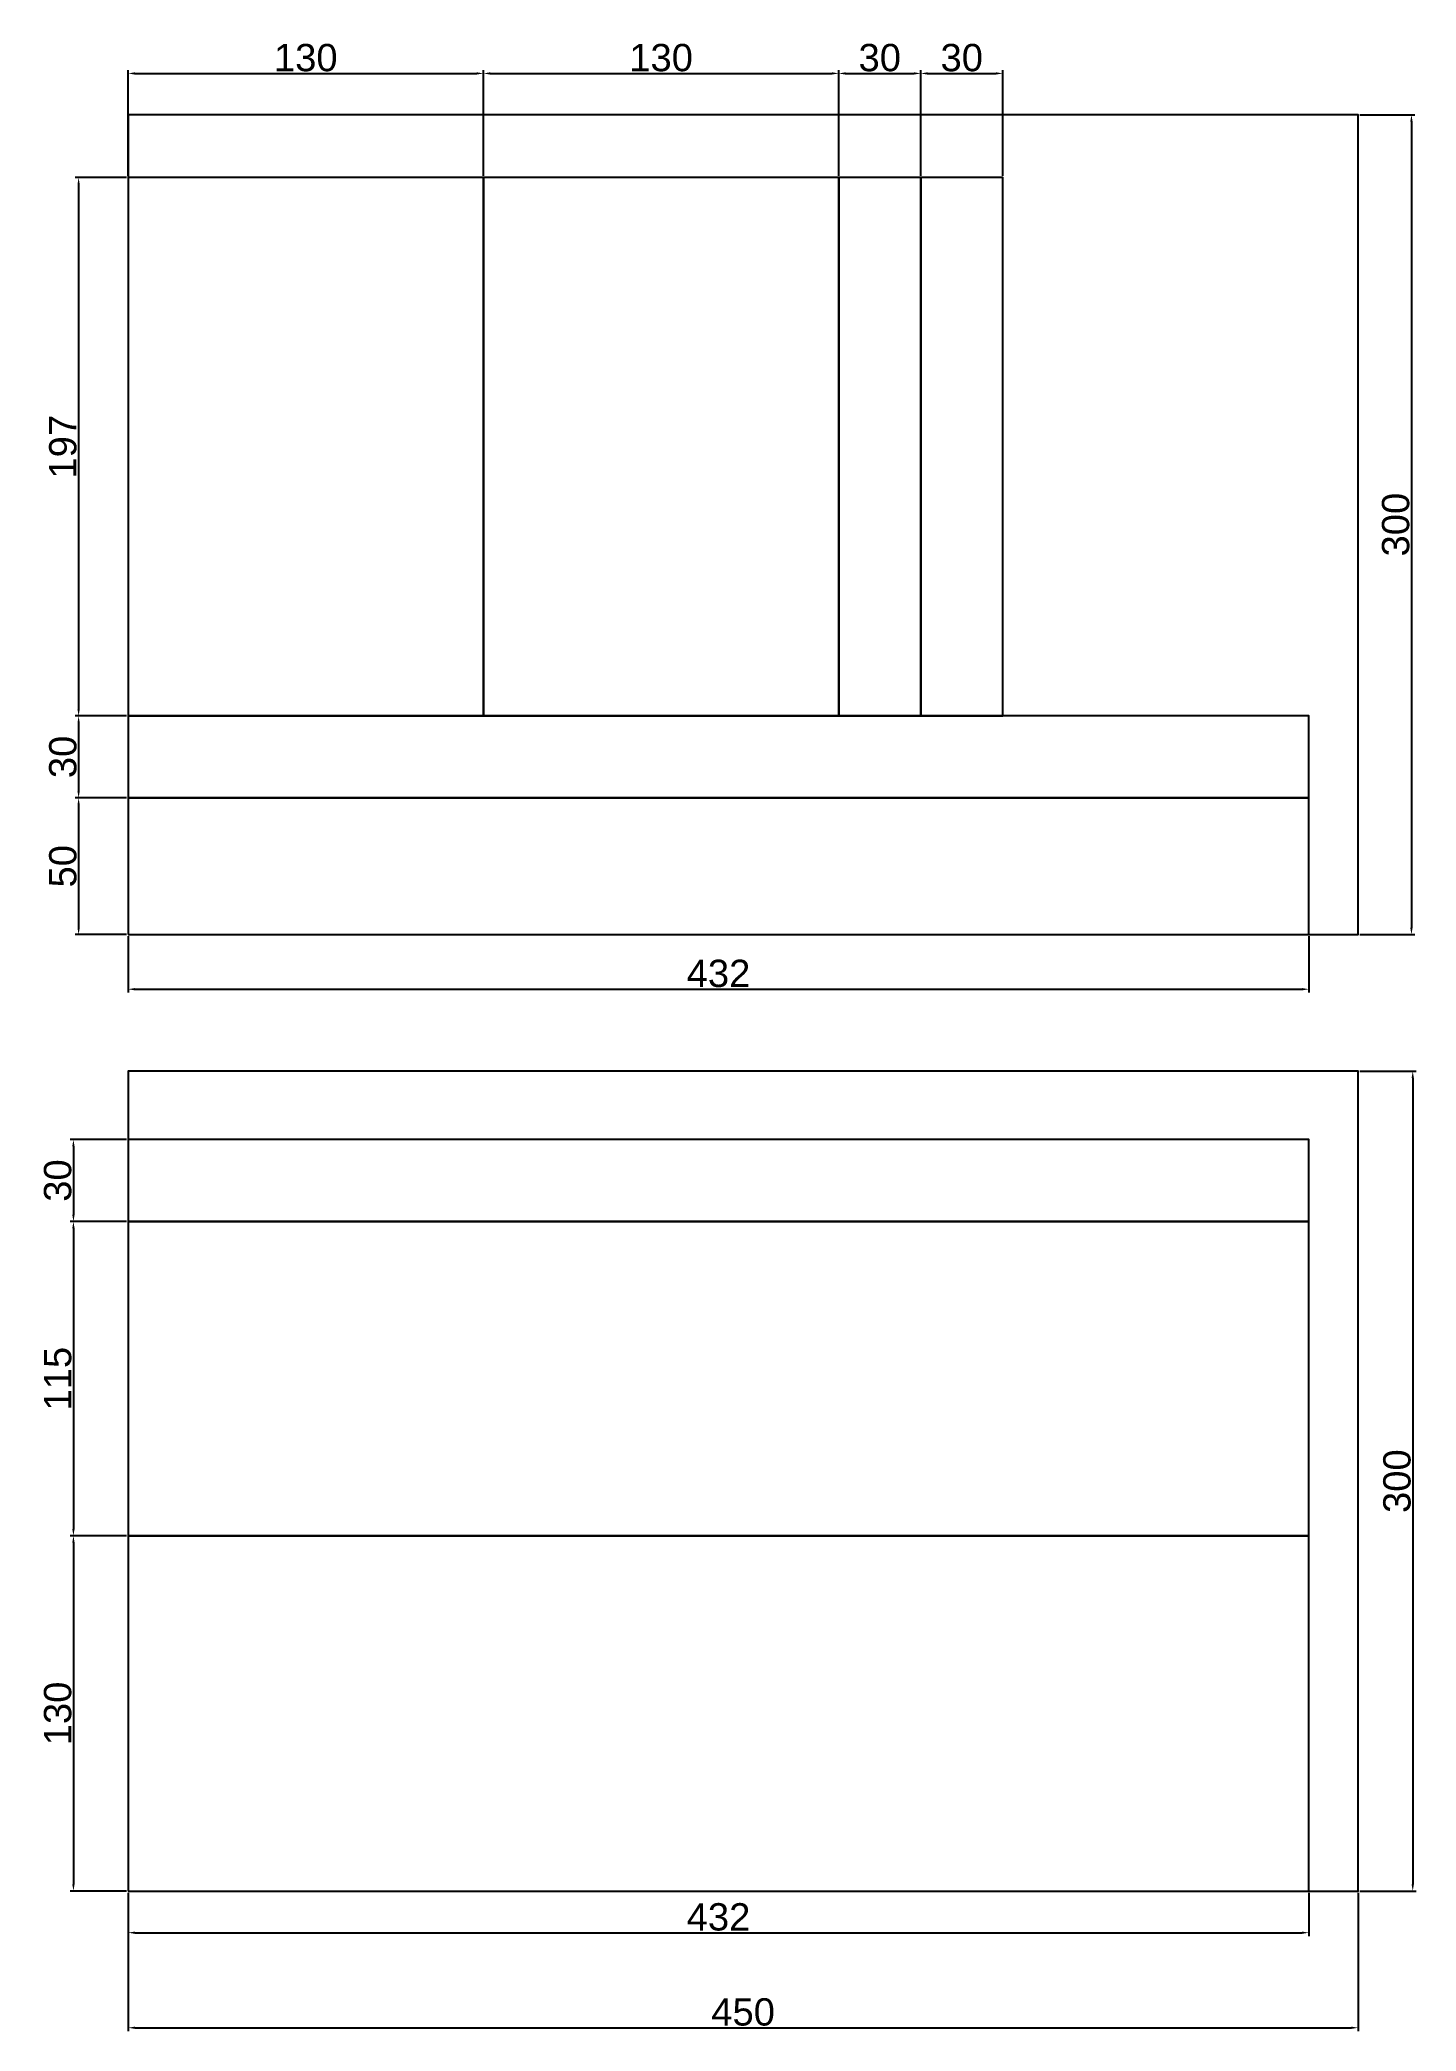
# Model space of a CAD drawing. Header units: millimetres. Extents: x -32 to 471, y -51 to 677.
import ezdxf

# ---------------------------------------------------------------- set-up
doc = ezdxf.new("R2010")
doc.units = ezdxf.units.MM
for name, color, linetype in [('Ano', 1, 'Continuous'), ('Cut', 4, 'Continuous'), ('Edge', 7, 'Continuous')]:
    doc.layers.add(name, color=color, linetype=linetype)
doc.styles.get("Standard").update_dxf_attribs({"font": 'arial.ttf'})
doc.dimstyles.new('ISO-25', dxfattribs={"dimtxt": 10, "dimasz": 2.5, "dimexe": 1.25, "dimexo": 0.625, "dimtad": 1, "dimtxsty": 'Standard', "dimcen": 2.5, "dimadec": 0, "dimazin": 0, "dimtfac": 1, "dimtmove": 0, "dimatfit": 3, "dimfxl": 1, "dimarcsym": 0})

# ---------------------------------------------------------------- blocks, each defined once
blk = doc.blocks.new('*D1')
at = {"layer": 'Ano', "color": 0, "lineweight": -2, "transparency": 16777216}
for p, q in [((-0.63, 627), (-19.36, 627)), ((-18.11, 624.5), (-18.11, 432.5)), ((-0.63, 430), (-19.36, 430))]:
    blk.add_line(p, q, dxfattribs=at)
at = {"layer": 'Ano', "color": 0, "transparency": 16777216}
for points in [[(-18.52, 624.5), (-17.69, 624.5), (-18.11, 627)], [(-18.52, 432.5), (-17.69, 432.5), (-18.11, 430)]]:
    blk.add_solid(points, dxfattribs=at)
at = {"layer": 'Defpoints', "color": 0, "transparency": 16777216}
for p in [(0, 627), (-18.11, 430), (0, 430)]:
    blk.add_point(p, dxfattribs=at)
at = {"layer": 'Ano', "color": 0, "transparency": 16777216, "insert": (-23.84, 528.5), "char_height": 10, "attachment_point": 5, "rotation": 90}
blk.add_mtext('197', dxfattribs=at)
blk = doc.blocks.new('*D2')
at = {"layer": 'Ano', "color": 0, "lineweight": -2, "transparency": 16777216}
for p, q in [((-0.63, 430), (-19.36, 430)), ((-18.11, 427.5), (-18.11, 402.5)), ((-0.63, 400), (-19.36, 400))]:
    blk.add_line(p, q, dxfattribs=at)
at = {"layer": 'Ano', "color": 0, "transparency": 16777216}
for points in [[(-18.52, 427.5), (-17.69, 427.5), (-18.11, 430)], [(-18.52, 402.5), (-17.69, 402.5), (-18.11, 400)]]:
    blk.add_solid(points, dxfattribs=at)
at = {"layer": 'Defpoints', "color": 0, "transparency": 16777216}
for p in [(0, 430), (-18.11, 400), (0, 400)]:
    blk.add_point(p, dxfattribs=at)
at = {"layer": 'Ano', "color": 0, "transparency": 16777216, "insert": (-23.84, 415), "char_height": 10, "attachment_point": 5, "rotation": 90}
blk.add_mtext('30', dxfattribs=at)
blk = doc.blocks.new('*D3')
at = {"layer": 'Ano', "color": 0, "lineweight": -2, "transparency": 16777216}
for p, q in [((-0.63, 400), (-19.36, 400)), ((-18.11, 397.5), (-18.11, 352.5)), ((-0.63, 350), (-19.36, 350))]:
    blk.add_line(p, q, dxfattribs=at)
at = {"layer": 'Ano', "color": 0, "transparency": 16777216}
for points in [[(-18.52, 397.5), (-17.69, 397.5), (-18.11, 400)], [(-18.52, 352.5), (-17.69, 352.5), (-18.11, 350)]]:
    blk.add_solid(points, dxfattribs=at)
at = {"layer": 'Defpoints', "color": 0, "transparency": 16777216}
for p in [(0, 400), (-18.11, 350), (0, 350)]:
    blk.add_point(p, dxfattribs=at)
at = {"layer": 'Ano', "color": 0, "transparency": 16777216, "insert": (-23.84, 375), "char_height": 10, "attachment_point": 5, "rotation": 90}
blk.add_mtext('50', dxfattribs=at)
blk = doc.blocks.new('*D4')
at = {"layer": 'Ano', "color": 0, "lineweight": -2, "transparency": 16777216}
for p, q in [((0, 349.38), (0, 328.75)), ((432, 349.38), (432, 328.75)), ((2.5, 330), (429.5, 330))]:
    blk.add_line(p, q, dxfattribs=at)
at = {"layer": 'Ano', "color": 0, "transparency": 16777216}
for points in [[(2.5, 330.42), (2.5, 329.58), (0, 330)], [(429.5, 330.42), (429.5, 329.58), (432, 330)]]:
    blk.add_solid(points, dxfattribs=at)
at = {"layer": 'Defpoints', "color": 0, "transparency": 16777216}
for p in [(0, 350), (432, 350), (432, 330)]:
    blk.add_point(p, dxfattribs=at)
at = {"layer": 'Ano', "color": 0, "transparency": 16777216, "insert": (216, 335.73), "char_height": 10, "attachment_point": 5}
blk.add_mtext('432', dxfattribs=at)
blk = doc.blocks.new('*D5')
at = {"layer": 'Ano', "color": 0, "lineweight": -2, "transparency": 16777216}
for p, q in [((0, 627.62), (0, 666.34)), ((2.5, 665.09), (127.5, 665.09)), ((130, 627.62), (130, 666.34))]:
    blk.add_line(p, q, dxfattribs=at)
at = {"layer": 'Ano', "color": 0, "transparency": 16777216}
for points in [[(2.5, 665.51), (2.5, 664.67), (0, 665.09)], [(127.5, 665.51), (127.5, 664.67), (130, 665.09)]]:
    blk.add_solid(points, dxfattribs=at)
at = {"layer": 'Defpoints', "color": 0, "transparency": 16777216}
for p in [(130, 665.09), (0, 627), (130, 627)]:
    blk.add_point(p, dxfattribs=at)
at = {"layer": 'Ano', "color": 0, "transparency": 16777216, "insert": (65, 670.82), "char_height": 10, "attachment_point": 5}
blk.add_mtext('130', dxfattribs=at)
blk = doc.blocks.new('*D6')
at = {"layer": 'Ano', "color": 0, "lineweight": -2, "transparency": 16777216}
for p, q in [((130, 627.62), (130, 666.34)), ((132.5, 665.09), (257.5, 665.09)), ((260, 627.62), (260, 666.34))]:
    blk.add_line(p, q, dxfattribs=at)
at = {"layer": 'Ano', "color": 0, "transparency": 16777216}
for points in [[(132.5, 665.51), (132.5, 664.67), (130, 665.09)], [(257.5, 665.51), (257.5, 664.67), (260, 665.09)]]:
    blk.add_solid(points, dxfattribs=at)
at = {"layer": 'Defpoints', "color": 0, "transparency": 16777216}
for p in [(260, 665.09), (130, 627), (260, 627)]:
    blk.add_point(p, dxfattribs=at)
at = {"layer": 'Ano', "color": 0, "transparency": 16777216, "insert": (195, 670.82), "char_height": 10, "attachment_point": 5}
blk.add_mtext('130', dxfattribs=at)
blk = doc.blocks.new('*D7')
at = {"layer": 'Ano', "color": 0, "lineweight": -2, "transparency": 16777216}
for p, q in [((260, 627.62), (260, 666.34)), ((262.5, 665.09), (287.5, 665.09)), ((290, 627.62), (290, 666.34))]:
    blk.add_line(p, q, dxfattribs=at)
at = {"layer": 'Ano', "color": 0, "transparency": 16777216}
for points in [[(262.5, 665.51), (262.5, 664.67), (260, 665.09)], [(287.5, 665.51), (287.5, 664.67), (290, 665.09)]]:
    blk.add_solid(points, dxfattribs=at)
at = {"layer": 'Defpoints', "color": 0, "transparency": 16777216}
for p in [(290, 665.09), (260, 627), (290, 627)]:
    blk.add_point(p, dxfattribs=at)
at = {"layer": 'Ano', "color": 0, "transparency": 16777216, "insert": (275, 670.82), "char_height": 10, "attachment_point": 5}
blk.add_mtext('30', dxfattribs=at)
blk = doc.blocks.new('*D8')
at = {"layer": 'Ano', "color": 0, "lineweight": -2, "transparency": 16777216}
for p, q in [((290, 627.62), (290, 666.34)), ((292.5, 665.09), (317.5, 665.09)), ((320, 627.62), (320, 666.34))]:
    blk.add_line(p, q, dxfattribs=at)
at = {"layer": 'Ano', "color": 0, "transparency": 16777216}
for points in [[(292.5, 665.51), (292.5, 664.67), (290, 665.09)], [(317.5, 665.51), (317.5, 664.67), (320, 665.09)]]:
    blk.add_solid(points, dxfattribs=at)
at = {"layer": 'Defpoints', "color": 0, "transparency": 16777216}
for p in [(320, 665.09), (290, 627), (320, 627)]:
    blk.add_point(p, dxfattribs=at)
at = {"layer": 'Ano', "color": 0, "transparency": 16777216, "insert": (305, 670.82), "char_height": 10, "attachment_point": 5}
blk.add_mtext('30', dxfattribs=at)
blk = doc.blocks.new('*D9')
at = {"layer": 'Ano', "color": 0, "lineweight": -2, "transparency": 16777216}
for p, q in [((0, -0.62), (0, -16.47)), ((432, -0.62), (432, -16.47)), ((2.5, -15.22), (429.5, -15.22))]:
    blk.add_line(p, q, dxfattribs=at)
at = {"layer": 'Ano', "color": 0, "transparency": 16777216}
for points in [[(2.5, -14.8), (2.5, -15.64), (0, -15.22)], [(429.5, -14.8), (429.5, -15.64), (432, -15.22)]]:
    blk.add_solid(points, dxfattribs=at)
at = {"layer": 'Defpoints', "color": 0, "transparency": 16777216}
for p in [(0, 0), (432, 0), (432, -15.22)]:
    blk.add_point(p, dxfattribs=at)
at = {"layer": 'Ano', "color": 0, "transparency": 16777216, "insert": (216, -9.49), "char_height": 10, "attachment_point": 5}
blk.add_mtext('432', dxfattribs=at)
blk = doc.blocks.new('*D10')
at = {"layer": 'Ano', "color": 0, "lineweight": -2, "transparency": 16777216}
for p, q in [((-0.62, 275), (-21.25, 275)), ((-20, 272.5), (-20, 247.5)), ((-0.62, 245), (-21.25, 245))]:
    blk.add_line(p, q, dxfattribs=at)
at = {"layer": 'Ano', "color": 0, "transparency": 16777216}
for points in [[(-20.42, 272.5), (-19.58, 272.5), (-20, 275)], [(-20.42, 247.5), (-19.58, 247.5), (-20, 245)]]:
    blk.add_solid(points, dxfattribs=at)
at = {"layer": 'Defpoints', "color": 0, "transparency": 16777216}
for p in [(0, 275), (-20, 245), (0, 245)]:
    blk.add_point(p, dxfattribs=at)
at = {"layer": 'Ano', "color": 0, "transparency": 16777216, "insert": (-25.73, 260), "char_height": 10, "attachment_point": 5, "rotation": 90}
blk.add_mtext('30', dxfattribs=at)
blk = doc.blocks.new('*D11')
at = {"layer": 'Ano', "color": 0, "lineweight": -2, "transparency": 16777216}
for p, q in [((-0.62, 245), (-21.25, 245)), ((-20, 242.5), (-20, 132.5)), ((-0.62, 130), (-21.25, 130))]:
    blk.add_line(p, q, dxfattribs=at)
at = {"layer": 'Ano', "color": 0, "transparency": 16777216}
for points in [[(-20.42, 242.5), (-19.58, 242.5), (-20, 245)], [(-20.42, 132.5), (-19.58, 132.5), (-20, 130)]]:
    blk.add_solid(points, dxfattribs=at)
at = {"layer": 'Defpoints', "color": 0, "transparency": 16777216}
for p in [(0, 245), (-20, 130), (0, 130)]:
    blk.add_point(p, dxfattribs=at)
at = {"layer": 'Ano', "color": 0, "transparency": 16777216, "insert": (-25.73, 187.5), "char_height": 10, "attachment_point": 5, "rotation": 90}
blk.add_mtext('115', dxfattribs=at)
blk = doc.blocks.new('*D12')
at = {"layer": 'Ano', "color": 0, "lineweight": -2, "transparency": 16777216}
for p, q in [((-0.63, 130), (-21.25, 130)), ((-20, 127.5), (-20, 2.5)), ((-0.63, 0), (-21.25, 0))]:
    blk.add_line(p, q, dxfattribs=at)
at = {"layer": 'Ano', "color": 0, "transparency": 16777216}
for points in [[(-20.42, 127.5), (-19.58, 127.5), (-20, 130)], [(-20.42, 2.5), (-19.58, 2.5), (-20, 0)]]:
    blk.add_solid(points, dxfattribs=at)
at = {"layer": 'Defpoints', "color": 0, "transparency": 16777216}
for p in [(0, 130), (-20, 0), (0, 0)]:
    blk.add_point(p, dxfattribs=at)
at = {"layer": 'Ano', "color": 0, "transparency": 16777216, "insert": (-25.73, 65), "char_height": 10, "attachment_point": 5, "rotation": 90}
blk.add_mtext('130', dxfattribs=at)
blk = doc.blocks.new('*D13')
at = {"layer": 'Ano', "color": 0, "lineweight": -2, "transparency": 16777216}
for p, q in [((450.62, 650), (470.77, 650)), ((469.52, 647.5), (469.52, 352.5)), ((450.62, 350), (470.77, 350))]:
    blk.add_line(p, q, dxfattribs=at)
at = {"layer": 'Ano', "color": 0, "transparency": 16777216}
for points in [[(469.11, 647.5), (469.94, 647.5), (469.52, 650)], [(469.11, 352.5), (469.94, 352.5), (469.52, 350)]]:
    blk.add_solid(points, dxfattribs=at)
at = {"layer": 'Defpoints', "color": 0, "transparency": 16777216}
for p in [(450, 650), (450, 350), (469.52, 350)]:
    blk.add_point(p, dxfattribs=at)
at = {"layer": 'Ano', "color": 0, "transparency": 16777216, "insert": (463.79, 500), "char_height": 10, "attachment_point": 5, "rotation": 90}
blk.add_mtext('300', dxfattribs=at)
blk = doc.blocks.new('*D14')
at = {"layer": 'Ano', "color": 0, "lineweight": -2, "transparency": 16777216}
for p, q in [((450.62, 300), (471.25, 300)), ((470, 297.5), (470, 2.5)), ((450.62, 0), (471.25, 0))]:
    blk.add_line(p, q, dxfattribs=at)
at = {"layer": 'Ano', "color": 0, "transparency": 16777216}
for points in [[(469.58, 297.5), (470.42, 297.5), (470, 300)], [(469.58, 2.5), (470.42, 2.5), (470, 0)]]:
    blk.add_solid(points, dxfattribs=at)
at = {"layer": 'Defpoints', "color": 0, "transparency": 16777216}
for p in [(450, 300), (450, 0), (470, 0)]:
    blk.add_point(p, dxfattribs=at)
at = {"layer": 'Ano', "color": 0, "transparency": 16777216, "insert": (464.27, 150), "char_height": 10, "attachment_point": 5, "rotation": 90}
blk.add_mtext('300', dxfattribs=at)
blk = doc.blocks.new('*D15')
at = {"layer": 'Ano', "color": 0, "lineweight": -2, "transparency": 16777216}
for p, q in [((0, -0.62), (0, -51.25)), ((450, -0.62), (450, -51.25)), ((2.5, -50), (447.5, -50))]:
    blk.add_line(p, q, dxfattribs=at)
at = {"layer": 'Ano', "color": 0, "transparency": 16777216}
for points in [[(2.5, -49.58), (2.5, -50.42), (0, -50)], [(447.5, -49.58), (447.5, -50.42), (450, -50)]]:
    blk.add_solid(points, dxfattribs=at)
at = {"layer": 'Defpoints', "color": 0, "transparency": 16777216}
for p in [(0, 0), (450, 0), (450, -50)]:
    blk.add_point(p, dxfattribs=at)
at = {"layer": 'Ano', "color": 0, "transparency": 16777216, "insert": (225, -44.27), "char_height": 10, "attachment_point": 5}
blk.add_mtext('450', dxfattribs=at)

msp = doc.modelspace()

# ---------------------------------------------------------------- linework, layer by layer
at = {"layer": 'Cut'}
for points in [[(0, 430), (130, 430), (130, 627), (0, 627)], [(130, 430), (260, 430), (260, 627), (130, 627)], [(260, 430), (290, 430), (290, 627), (260, 627)], [(290, 430), (320, 430), (320, 627), (290, 627)], [(0, 400), (432, 400), (432, 430), (0, 430)], [(0, 350), (432, 350), (432, 400), (0, 400)], [(0, 245), (432, 245), (432, 275), (0, 275)], [(0, 130), (432, 130), (432, 245), (0, 245)], [(0, 0), (432, 0), (432, 130), (0, 130)]]:
    msp.add_lwpolyline(points, close=True, dxfattribs=at)
at = {"layer": 'Edge'}
for points in [[(0, 350), (450, 350), (450, 650), (0, 650)], [(0, 0), (450, 0), (450, 300), (0, 300)]]:
    msp.add_lwpolyline(points, close=True, dxfattribs=at)

# ---------------------------------------------------------------- dimensions: what is measured, and where the dimension line sits
at = {"layer": 'Ano'}
for base, p1, p2, picture, middle in [((130, 665.089), (0, 627), (130, 627), '*D5', (65, 670.823)), ((432, 330), (0, 350), (432, 350), '*D4', (216, 335.734)), ((432, -15.221), (0, 0), (432, 0), '*D9', (216, -9.487)), ((450, -50), (0, 0), (450, 0), '*D15', (225, -44.269))]:
    dim = msp.add_linear_dim(base=base, p1=p1, p2=p2, dimstyle='ISO-25', dxfattribs=at)
    dim.commit()
    dim.dimension.update_dxf_attribs({"geometry": picture, "text_midpoint": middle})
for base, p1, p2, picture, middle in [((260, 665.089), (130, 627), (260, 627), '*D6', (195, 670.823)), ((290, 665.089), (260, 627), (290, 627), '*D7', (275, 670.823)), ((320, 665.089), (290, 627), (320, 627), '*D8', (305, 670.823))]:
    dim = msp.add_linear_dim(base=base, p1=p1, p2=p2, dimstyle='ISO-25', override={"dimtmove": 1}, dxfattribs=at)
    dim.commit()
    dim.dimension.update_dxf_attribs({"geometry": picture, "text_midpoint": middle})
for base, p1, p2, picture, middle in [((469.524, 350), (450, 650), (450, 350), '*D13', (463.789, 500)), ((-18.106, 430), (0, 627), (0, 430), '*D1', (-23.837, 528.5)), ((470, 0), (450, 300), (450, 0), '*D14', (464.266, 150)), ((-20, 245), (0, 275), (0, 245), '*D10', (-25.734, 260))]:
    dim = msp.add_linear_dim(base=base, p1=p1, p2=p2, angle=90, dimstyle='ISO-25', dxfattribs=at)
    dim.commit()
    dim.dimension.update_dxf_attribs({"geometry": picture, "text_midpoint": middle})
for base, p1, p2, picture, middle in [((-18.106, 400), (0, 430), (0, 400), '*D2', (-23.84, 415)), ((-18.106, 350), (0, 400), (0, 350), '*D3', (-23.837, 375)), ((-20, 130), (0, 245), (0, 130), '*D11', (-25.731, 187.5)), ((-20, 0), (0, 130), (0, 0), '*D12', (-25.734, 65))]:
    dim = msp.add_linear_dim(base=base, p1=p1, p2=p2, angle=90, dimstyle='ISO-25', override={"dimtmove": 1}, dxfattribs=at)
    dim.commit()
    dim.dimension.update_dxf_attribs({"geometry": picture, "text_midpoint": middle})

doc.saveas('drawing.dxf')
